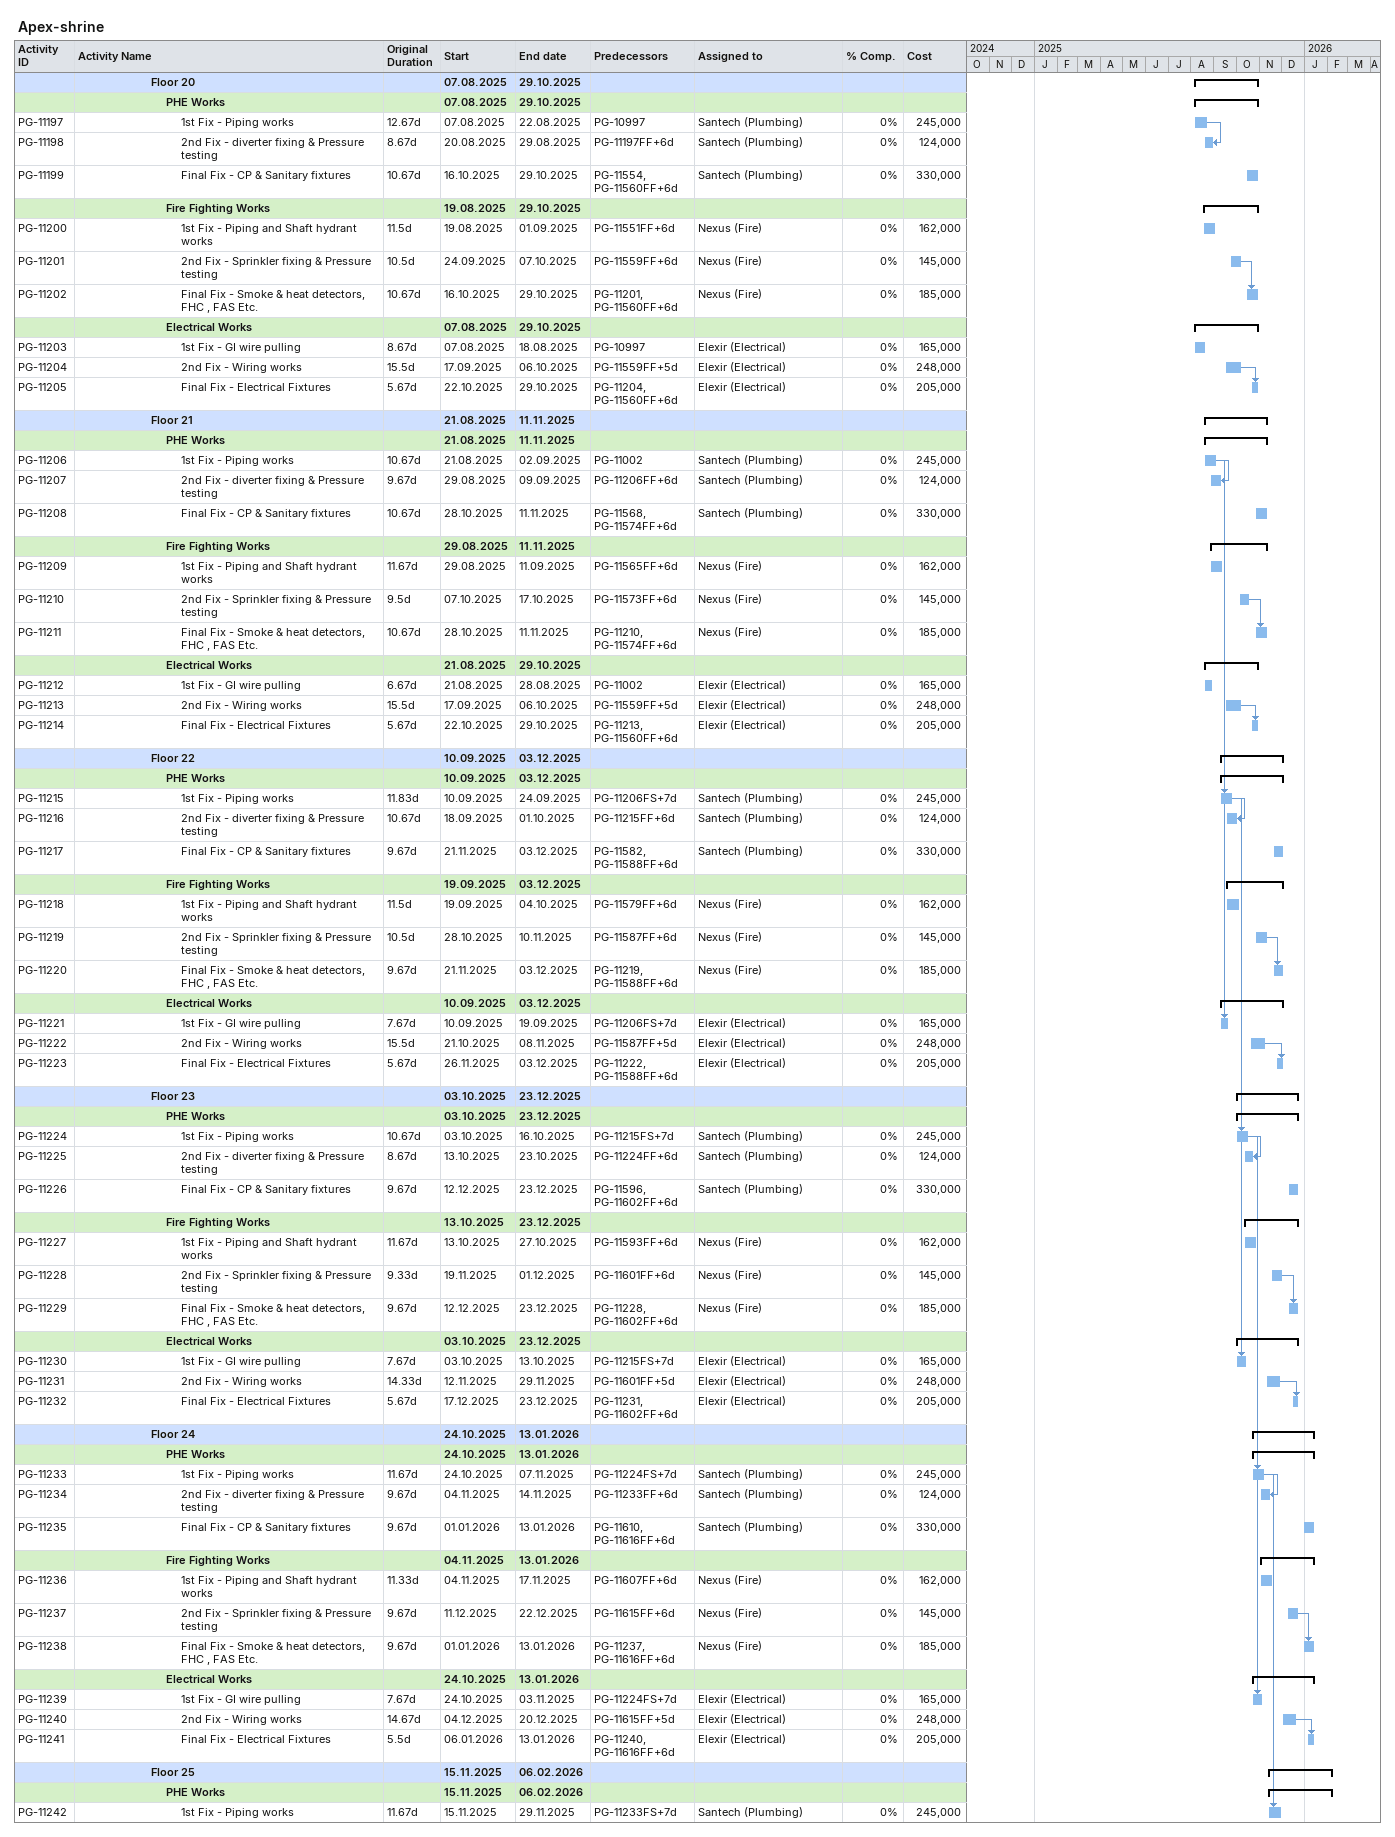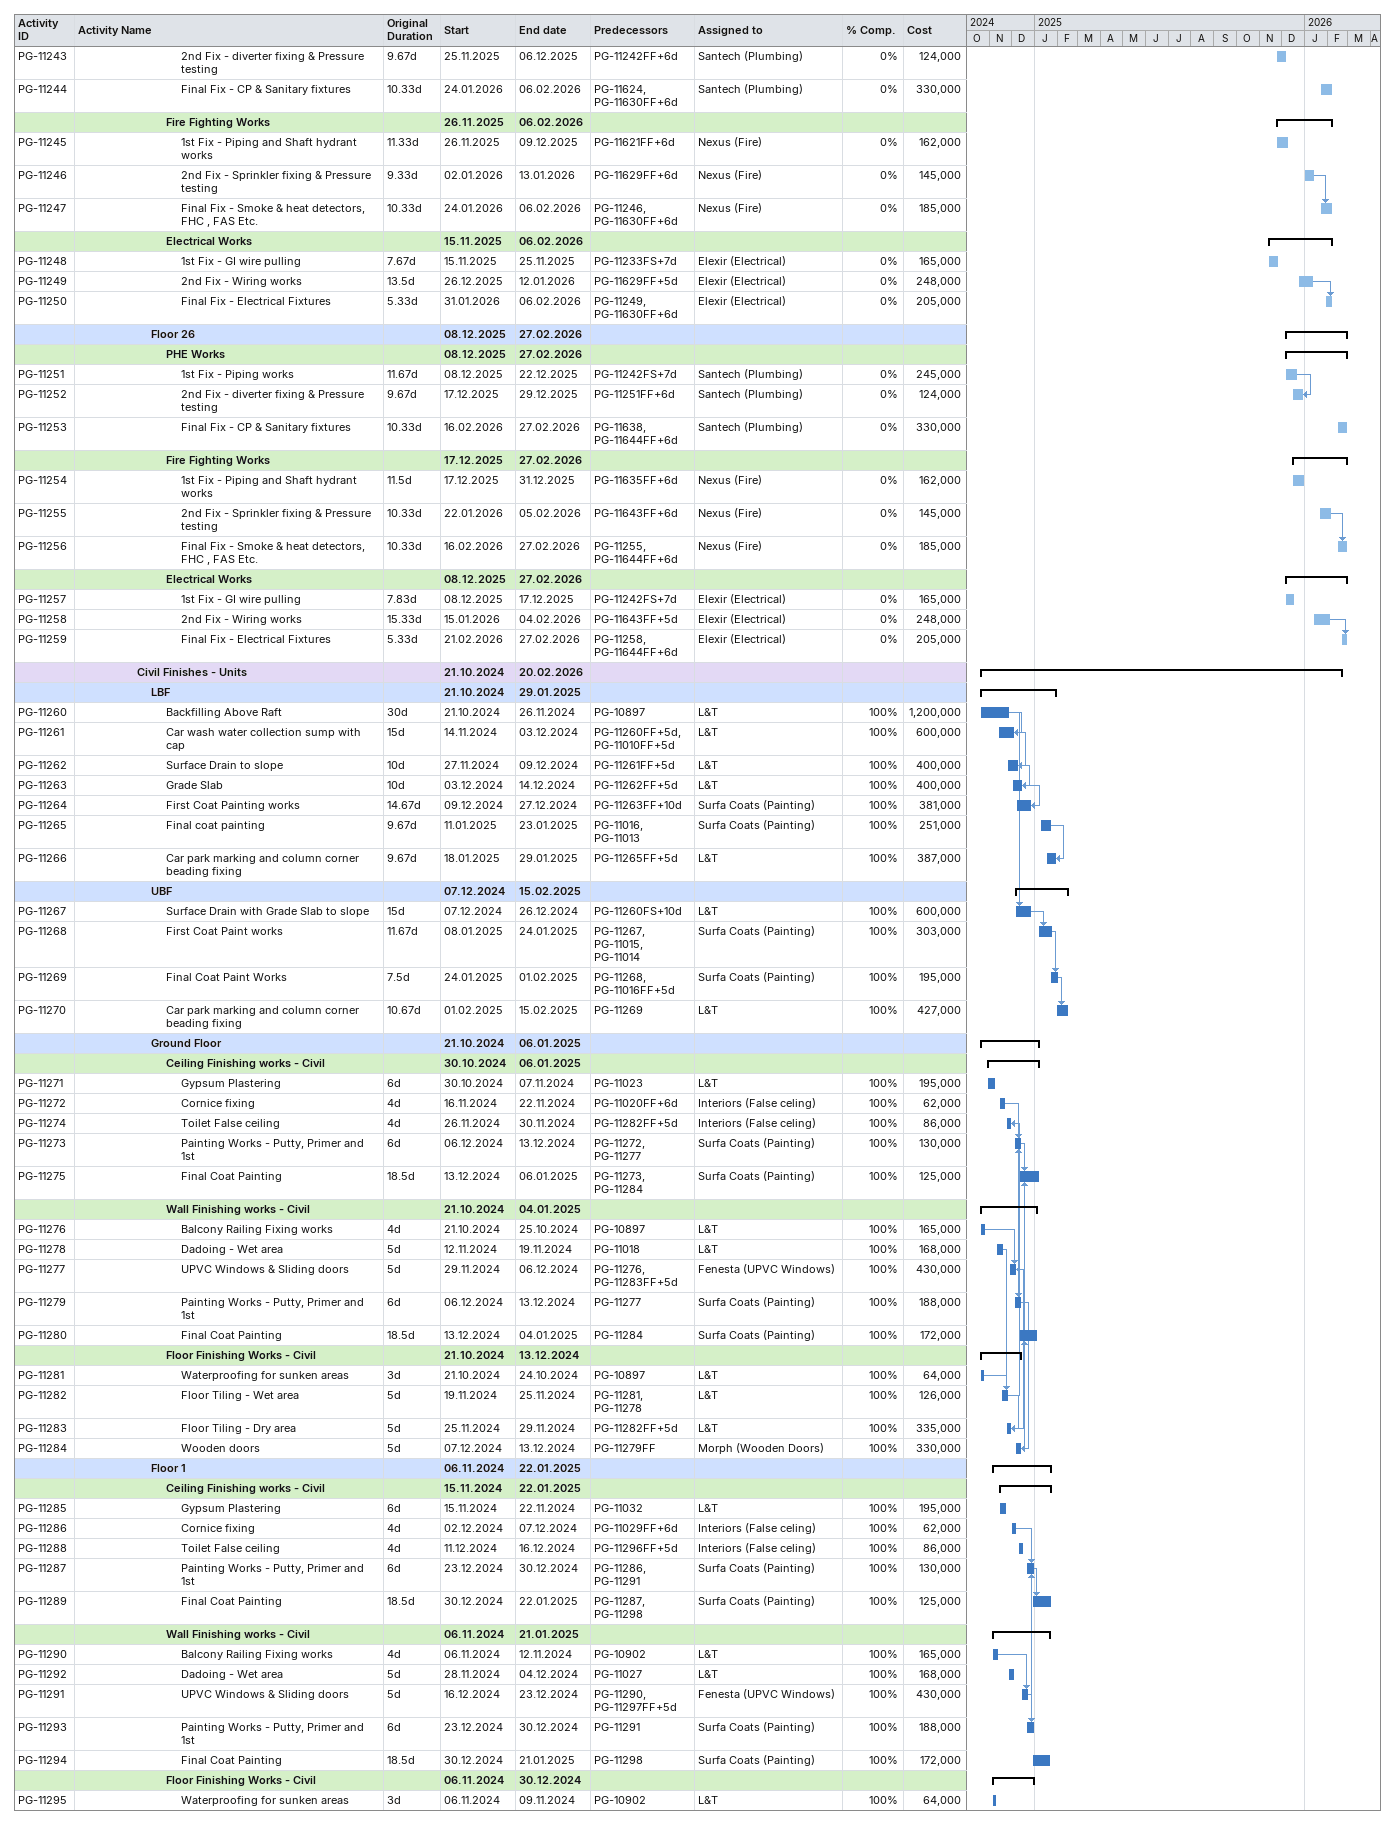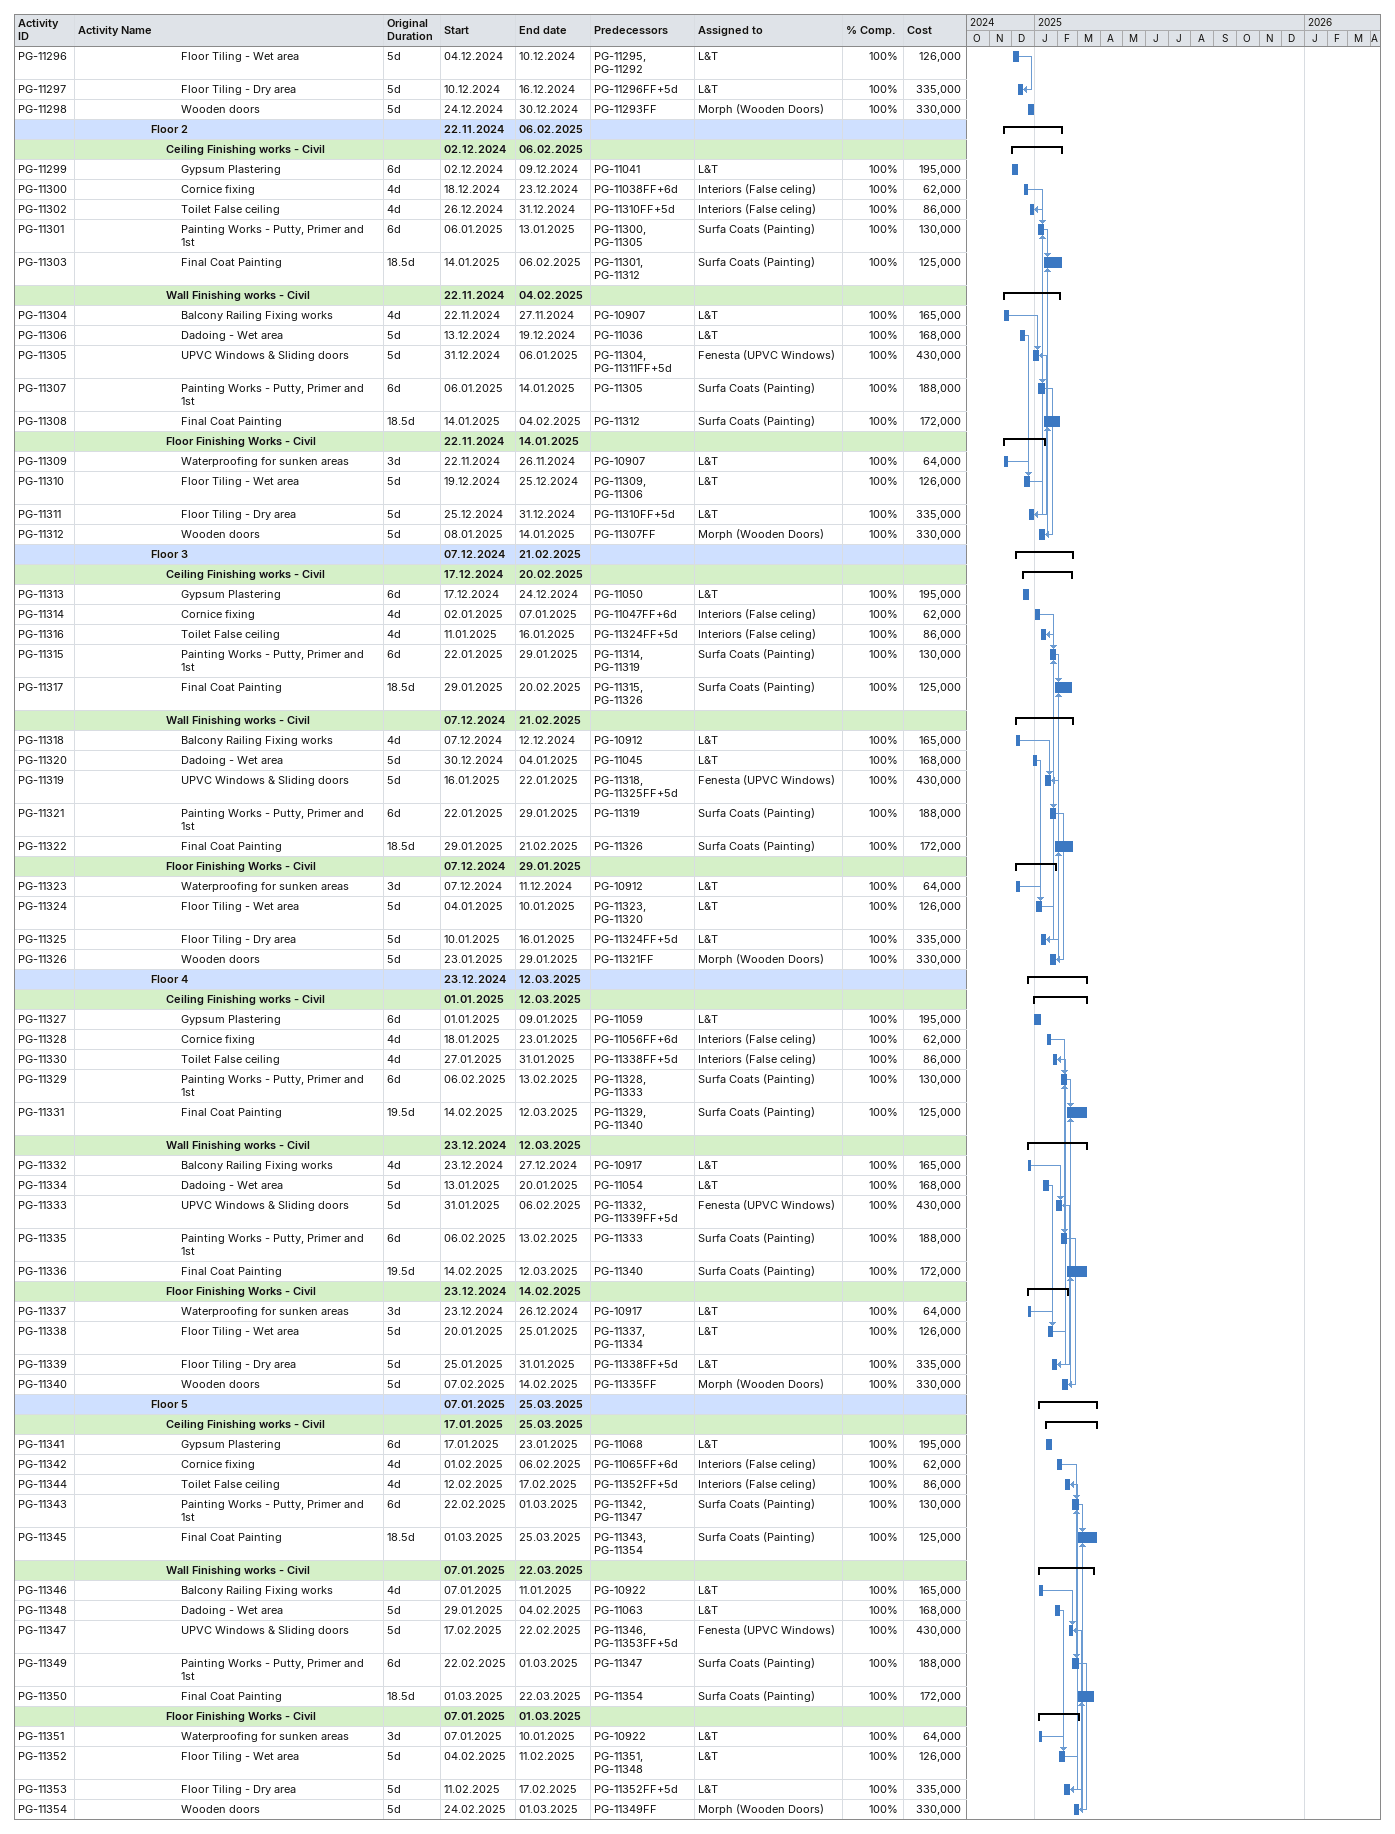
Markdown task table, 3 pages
Apex-shrine

| ID | Level | Task | Original duration | Start | Finish | Predecessors | Resources | % complete | Cost |
|---|---|---|---|---|---|---|---|---|---|
|  | 6 | **Floor 20** |  | 2025-08-07 | 2025-10-29 |  |  |  |  |
|  | 7 | **PHE Works** |  | 2025-08-07 | 2025-10-29 |  |  |  |  |
| PG-11197 | 8 | 1st Fix - Piping works | 12.67d | 2025-08-07 | 2025-08-22 | PG-10997 | Santech (Plumbing) | 0 | 245000 |
| PG-11198 | 8 | 2nd Fix - diverter fixing & Pressure testing | 8.67d | 2025-08-20 | 2025-08-29 | PG-11197FF+6d | Santech (Plumbing) | 0 | 124000 |
| PG-11199 | 8 | Final Fix - CP & Sanitary fixtures | 10.67d | 2025-10-16 | 2025-10-29 | PG-11554, PG-11560FF+6d | Santech (Plumbing) | 0 | 330000 |
|  | 7 | **Fire Fighting Works** |  | 2025-08-19 | 2025-10-29 |  |  |  |  |
| PG-11200 | 8 | 1st Fix - Piping and Shaft hydrant works | 11.5d | 2025-08-19 | 2025-09-01 | PG-11551FF+6d | Nexus (Fire) | 0 | 162000 |
| PG-11201 | 8 | 2nd Fix - Sprinkler fixing & Pressure testing | 10.5d | 2025-09-24 | 2025-10-07 | PG-11559FF+6d | Nexus (Fire) | 0 | 145000 |
| PG-11202 | 8 | Final Fix - Smoke & heat detectors, FHC , FAS Etc. | 10.67d | 2025-10-16 | 2025-10-29 | PG-11201, PG-11560FF+6d | Nexus (Fire) | 0 | 185000 |
|  | 7 | **Electrical Works** |  | 2025-08-07 | 2025-10-29 |  |  |  |  |
| PG-11203 | 8 | 1st Fix - GI wire pulling | 8.67d | 2025-08-07 | 2025-08-18 | PG-10997 | Elexir (Electrical) | 0 | 165000 |
| PG-11204 | 8 | 2nd Fix - Wiring works | 15.5d | 2025-09-17 | 2025-10-06 | PG-11559FF+5d | Elexir (Electrical) | 0 | 248000 |
| PG-11205 | 8 | Final Fix - Electrical Fixtures | 5.67d | 2025-10-22 | 2025-10-29 | PG-11204, PG-11560FF+6d | Elexir (Electrical) | 0 | 205000 |
|  | 6 | **Floor 21** |  | 2025-08-21 | 2025-11-11 |  |  |  |  |
|  | 7 | **PHE Works** |  | 2025-08-21 | 2025-11-11 |  |  |  |  |
| PG-11206 | 8 | 1st Fix - Piping works | 10.67d | 2025-08-21 | 2025-09-02 | PG-11002 | Santech (Plumbing) | 0 | 245000 |
| PG-11207 | 8 | 2nd Fix - diverter fixing & Pressure testing | 9.67d | 2025-08-29 | 2025-09-09 | PG-11206FF+6d | Santech (Plumbing) | 0 | 124000 |
| PG-11208 | 8 | Final Fix - CP & Sanitary fixtures | 10.67d | 2025-10-28 | 2025-11-11 | PG-11568, PG-11574FF+6d | Santech (Plumbing) | 0 | 330000 |
|  | 7 | **Fire Fighting Works** |  | 2025-08-29 | 2025-11-11 |  |  |  |  |
| PG-11209 | 8 | 1st Fix - Piping and Shaft hydrant works | 11.67d | 2025-08-29 | 2025-09-11 | PG-11565FF+6d | Nexus (Fire) | 0 | 162000 |
| PG-11210 | 8 | 2nd Fix - Sprinkler fixing & Pressure testing | 9.5d | 2025-10-07 | 2025-10-17 | PG-11573FF+6d | Nexus (Fire) | 0 | 145000 |
| PG-11211 | 8 | Final Fix - Smoke & heat detectors, FHC , FAS Etc. | 10.67d | 2025-10-28 | 2025-11-11 | PG-11210, PG-11574FF+6d | Nexus (Fire) | 0 | 185000 |
|  | 7 | **Electrical Works** |  | 2025-08-21 | 2025-10-29 |  |  |  |  |
| PG-11212 | 8 | 1st Fix - GI wire pulling | 6.67d | 2025-08-21 | 2025-08-28 | PG-11002 | Elexir (Electrical) | 0 | 165000 |
| PG-11213 | 8 | 2nd Fix - Wiring works | 15.5d | 2025-09-17 | 2025-10-06 | PG-11559FF+5d | Elexir (Electrical) | 0 | 248000 |
| PG-11214 | 8 | Final Fix - Electrical Fixtures | 5.67d | 2025-10-22 | 2025-10-29 | PG-11213, PG-11560FF+6d | Elexir (Electrical) | 0 | 205000 |
|  | 6 | **Floor 22** |  | 2025-09-10 | 2025-12-03 |  |  |  |  |
|  | 7 | **PHE Works** |  | 2025-09-10 | 2025-12-03 |  |  |  |  |
| PG-11215 | 8 | 1st Fix - Piping works | 11.83d | 2025-09-10 | 2025-09-24 | PG-11206FS+7d | Santech (Plumbing) | 0 | 245000 |
| PG-11216 | 8 | 2nd Fix - diverter fixing & Pressure testing | 10.67d | 2025-09-18 | 2025-10-01 | PG-11215FF+6d | Santech (Plumbing) | 0 | 124000 |
| PG-11217 | 8 | Final Fix - CP & Sanitary fixtures | 9.67d | 2025-11-21 | 2025-12-03 | PG-11582, PG-11588FF+6d | Santech (Plumbing) | 0 | 330000 |
|  | 7 | **Fire Fighting Works** |  | 2025-09-19 | 2025-12-03 |  |  |  |  |
| PG-11218 | 8 | 1st Fix - Piping and Shaft hydrant works | 11.5d | 2025-09-19 | 2025-10-04 | PG-11579FF+6d | Nexus (Fire) | 0 | 162000 |
| PG-11219 | 8 | 2nd Fix - Sprinkler fixing & Pressure testing | 10.5d | 2025-10-28 | 2025-11-10 | PG-11587FF+6d | Nexus (Fire) | 0 | 145000 |
| PG-11220 | 8 | Final Fix - Smoke & heat detectors, FHC , FAS Etc. | 9.67d | 2025-11-21 | 2025-12-03 | PG-11219, PG-11588FF+6d | Nexus (Fire) | 0 | 185000 |
|  | 7 | **Electrical Works** |  | 2025-09-10 | 2025-12-03 |  |  |  |  |
| PG-11221 | 8 | 1st Fix - GI wire pulling | 7.67d | 2025-09-10 | 2025-09-19 | PG-11206FS+7d | Elexir (Electrical) | 0 | 165000 |
| PG-11222 | 8 | 2nd Fix - Wiring works | 15.5d | 2025-10-21 | 2025-11-08 | PG-11587FF+5d | Elexir (Electrical) | 0 | 248000 |
| PG-11223 | 8 | Final Fix - Electrical Fixtures | 5.67d | 2025-11-26 | 2025-12-03 | PG-11222, PG-11588FF+6d | Elexir (Electrical) | 0 | 205000 |
|  | 6 | **Floor 23** |  | 2025-10-03 | 2025-12-23 |  |  |  |  |
|  | 7 | **PHE Works** |  | 2025-10-03 | 2025-12-23 |  |  |  |  |
| PG-11224 | 8 | 1st Fix - Piping works | 10.67d | 2025-10-03 | 2025-10-16 | PG-11215FS+7d | Santech (Plumbing) | 0 | 245000 |
| PG-11225 | 8 | 2nd Fix - diverter fixing & Pressure testing | 8.67d | 2025-10-13 | 2025-10-23 | PG-11224FF+6d | Santech (Plumbing) | 0 | 124000 |
| PG-11226 | 8 | Final Fix - CP & Sanitary fixtures | 9.67d | 2025-12-12 | 2025-12-23 | PG-11596, PG-11602FF+6d | Santech (Plumbing) | 0 | 330000 |
|  | 7 | **Fire Fighting Works** |  | 2025-10-13 | 2025-12-23 |  |  |  |  |
| PG-11227 | 8 | 1st Fix - Piping and Shaft hydrant works | 11.67d | 2025-10-13 | 2025-10-27 | PG-11593FF+6d | Nexus (Fire) | 0 | 162000 |
| PG-11228 | 8 | 2nd Fix - Sprinkler fixing & Pressure testing | 9.33d | 2025-11-19 | 2025-12-01 | PG-11601FF+6d | Nexus (Fire) | 0 | 145000 |
| PG-11229 | 8 | Final Fix - Smoke & heat detectors, FHC , FAS Etc. | 9.67d | 2025-12-12 | 2025-12-23 | PG-11228, PG-11602FF+6d | Nexus (Fire) | 0 | 185000 |
|  | 7 | **Electrical Works** |  | 2025-10-03 | 2025-12-23 |  |  |  |  |
| PG-11230 | 8 | 1st Fix - GI wire pulling | 7.67d | 2025-10-03 | 2025-10-13 | PG-11215FS+7d | Elexir (Electrical) | 0 | 165000 |
| PG-11231 | 8 | 2nd Fix - Wiring works | 14.33d | 2025-11-12 | 2025-11-29 | PG-11601FF+5d | Elexir (Electrical) | 0 | 248000 |
| PG-11232 | 8 | Final Fix - Electrical Fixtures | 5.67d | 2025-12-17 | 2025-12-23 | PG-11231, PG-11602FF+6d | Elexir (Electrical) | 0 | 205000 |
|  | 6 | **Floor 24** |  | 2025-10-24 | 2026-01-13 |  |  |  |  |
|  | 7 | **PHE Works** |  | 2025-10-24 | 2026-01-13 |  |  |  |  |
| PG-11233 | 8 | 1st Fix - Piping works | 11.67d | 2025-10-24 | 2025-11-07 | PG-11224FS+7d | Santech (Plumbing) | 0 | 245000 |
| PG-11234 | 8 | 2nd Fix - diverter fixing & Pressure testing | 9.67d | 2025-11-04 | 2025-11-14 | PG-11233FF+6d | Santech (Plumbing) | 0 | 124000 |
| PG-11235 | 8 | Final Fix - CP & Sanitary fixtures | 9.67d | 2026-01-01 | 2026-01-13 | PG-11610, PG-11616FF+6d | Santech (Plumbing) | 0 | 330000 |
|  | 7 | **Fire Fighting Works** |  | 2025-11-04 | 2026-01-13 |  |  |  |  |
| PG-11236 | 8 | 1st Fix - Piping and Shaft hydrant works | 11.33d | 2025-11-04 | 2025-11-17 | PG-11607FF+6d | Nexus (Fire) | 0 | 162000 |
| PG-11237 | 8 | 2nd Fix - Sprinkler fixing & Pressure testing | 9.67d | 2025-12-11 | 2025-12-22 | PG-11615FF+6d | Nexus (Fire) | 0 | 145000 |
| PG-11238 | 8 | Final Fix - Smoke & heat detectors, FHC , FAS Etc. | 9.67d | 2026-01-01 | 2026-01-13 | PG-11237, PG-11616FF+6d | Nexus (Fire) | 0 | 185000 |
|  | 7 | **Electrical Works** |  | 2025-10-24 | 2026-01-13 |  |  |  |  |
| PG-11239 | 8 | 1st Fix - GI wire pulling | 7.67d | 2025-10-24 | 2025-11-03 | PG-11224FS+7d | Elexir (Electrical) | 0 | 165000 |
| PG-11240 | 8 | 2nd Fix - Wiring works | 14.67d | 2025-12-04 | 2025-12-20 | PG-11615FF+5d | Elexir (Electrical) | 0 | 248000 |
| PG-11241 | 8 | Final Fix - Electrical Fixtures | 5.5d | 2026-01-06 | 2026-01-13 | PG-11240, PG-11616FF+6d | Elexir (Electrical) | 0 | 205000 |
|  | 6 | **Floor 25** |  | 2025-11-15 | 2026-02-06 |  |  |  |  |
|  | 7 | **PHE Works** |  | 2025-11-15 | 2026-02-06 |  |  |  |  |
| PG-11242 | 8 | 1st Fix - Piping works | 11.67d | 2025-11-15 | 2025-11-29 | PG-11233FS+7d | Santech (Plumbing) | 0 | 245000 |
| PG-11243 | 8 | 2nd Fix - diverter fixing & Pressure testing | 9.67d | 2025-11-25 | 2025-12-06 | PG-11242FF+6d | Santech (Plumbing) | 0 | 124000 |
| PG-11244 | 8 | Final Fix - CP & Sanitary fixtures | 10.33d | 2026-01-24 | 2026-02-06 | PG-11624, PG-11630FF+6d | Santech (Plumbing) | 0 | 330000 |
|  | 7 | **Fire Fighting Works** |  | 2025-11-26 | 2026-02-06 |  |  |  |  |
| PG-11245 | 8 | 1st Fix - Piping and Shaft hydrant works | 11.33d | 2025-11-26 | 2025-12-09 | PG-11621FF+6d | Nexus (Fire) | 0 | 162000 |
| PG-11246 | 8 | 2nd Fix - Sprinkler fixing & Pressure testing | 9.33d | 2026-01-02 | 2026-01-13 | PG-11629FF+6d | Nexus (Fire) | 0 | 145000 |
| PG-11247 | 8 | Final Fix - Smoke & heat detectors, FHC , FAS Etc. | 10.33d | 2026-01-24 | 2026-02-06 | PG-11246, PG-11630FF+6d | Nexus (Fire) | 0 | 185000 |
|  | 7 | **Electrical Works** |  | 2025-11-15 | 2026-02-06 |  |  |  |  |
| PG-11248 | 8 | 1st Fix - GI wire pulling | 7.67d | 2025-11-15 | 2025-11-25 | PG-11233FS+7d | Elexir (Electrical) | 0 | 165000 |
| PG-11249 | 8 | 2nd Fix - Wiring works | 13.5d | 2025-12-26 | 2026-01-12 | PG-11629FF+5d | Elexir (Electrical) | 0 | 248000 |
| PG-11250 | 8 | Final Fix - Electrical Fixtures | 5.33d | 2026-01-31 | 2026-02-06 | PG-11249, PG-11630FF+6d | Elexir (Electrical) | 0 | 205000 |
|  | 6 | **Floor 26** |  | 2025-12-08 | 2026-02-27 |  |  |  |  |
|  | 7 | **PHE Works** |  | 2025-12-08 | 2026-02-27 |  |  |  |  |
| PG-11251 | 8 | 1st Fix - Piping works | 11.67d | 2025-12-08 | 2025-12-22 | PG-11242FS+7d | Santech (Plumbing) | 0 | 245000 |
| PG-11252 | 8 | 2nd Fix - diverter fixing & Pressure testing | 9.67d | 2025-12-17 | 2025-12-29 | PG-11251FF+6d | Santech (Plumbing) | 0 | 124000 |
| PG-11253 | 8 | Final Fix - CP & Sanitary fixtures | 10.33d | 2026-02-16 | 2026-02-27 | PG-11638, PG-11644FF+6d | Santech (Plumbing) | 0 | 330000 |
|  | 7 | **Fire Fighting Works** |  | 2025-12-17 | 2026-02-27 |  |  |  |  |
| PG-11254 | 8 | 1st Fix - Piping and Shaft hydrant works | 11.5d | 2025-12-17 | 2025-12-31 | PG-11635FF+6d | Nexus (Fire) | 0 | 162000 |
| PG-11255 | 8 | 2nd Fix - Sprinkler fixing & Pressure testing | 10.33d | 2026-01-22 | 2026-02-05 | PG-11643FF+6d | Nexus (Fire) | 0 | 145000 |
| PG-11256 | 8 | Final Fix - Smoke & heat detectors, FHC , FAS Etc. | 10.33d | 2026-02-16 | 2026-02-27 | PG-11255, PG-11644FF+6d | Nexus (Fire) | 0 | 185000 |
|  | 7 | **Electrical Works** |  | 2025-12-08 | 2026-02-27 |  |  |  |  |
| PG-11257 | 8 | 1st Fix - GI wire pulling | 7.83d | 2025-12-08 | 2025-12-17 | PG-11242FS+7d | Elexir (Electrical) | 0 | 165000 |
| PG-11258 | 8 | 2nd Fix - Wiring works | 15.33d | 2026-01-15 | 2026-02-04 | PG-11643FF+5d | Elexir (Electrical) | 0 | 248000 |
| PG-11259 | 8 | Final Fix - Electrical Fixtures | 5.33d | 2026-02-21 | 2026-02-27 | PG-11258, PG-11644FF+6d | Elexir (Electrical) | 0 | 205000 |
|  | 5 | **Civil Finishes - Units** |  | 2024-10-21 | 2026-02-20 |  |  |  |  |
|  | 6 | **LBF** |  | 2024-10-21 | 2025-01-29 |  |  |  |  |
| PG-11260 | 7 | Backfilling Above Raft | 30d | 2024-10-21 | 2024-11-26 | PG-10897 | L&T | 100 | 1200000 |
| PG-11261 | 7 | Car wash water collection sump with cap | 15d | 2024-11-14 | 2024-12-03 | PG-11260FF+5d, PG-11010FF+5d | L&T | 100 | 600000 |
| PG-11262 | 7 | Surface Drain to slope | 10d | 2024-11-27 | 2024-12-09 | PG-11261FF+5d | L&T | 100 | 400000 |
| PG-11263 | 7 | Grade Slab | 10d | 2024-12-03 | 2024-12-14 | PG-11262FF+5d | L&T | 100 | 400000 |
| PG-11264 | 7 | First Coat Painting works | 14.67d | 2024-12-09 | 2024-12-27 | PG-11263FF+10d | Surfa Coats (Painting) | 100 | 381000 |
| PG-11265 | 7 | Final coat painting | 9.67d | 2025-01-11 | 2025-01-23 | PG-11016, PG-11013 | Surfa Coats (Painting) | 100 | 251000 |
| PG-11266 | 7 | Car park marking and column corner beading fixing | 9.67d | 2025-01-18 | 2025-01-29 | PG-11265FF+5d | L&T | 100 | 387000 |
|  | 6 | **UBF** |  | 2024-12-07 | 2025-02-15 |  |  |  |  |
| PG-11267 | 7 | Surface Drain with Grade Slab to slope | 15d | 2024-12-07 | 2024-12-26 | PG-11260FS+10d | L&T | 100 | 600000 |
| PG-11268 | 7 | First Coat Paint works | 11.67d | 2025-01-08 | 2025-01-24 | PG-11267, PG-11015, PG-11014 | Surfa Coats (Painting) | 100 | 303000 |
| PG-11269 | 7 | Final Coat Paint Works | 7.5d | 2025-01-24 | 2025-02-01 | PG-11268, PG-11016FF+5d | Surfa Coats (Painting) | 100 | 195000 |
| PG-11270 | 7 | Car park marking and column corner beading fixing | 10.67d | 2025-02-01 | 2025-02-15 | PG-11269 | L&T | 100 | 427000 |
|  | 6 | **Ground Floor** |  | 2024-10-21 | 2025-01-06 |  |  |  |  |
|  | 7 | **Ceiling Finishing works - Civil** |  | 2024-10-30 | 2025-01-06 |  |  |  |  |
| PG-11271 | 8 | Gypsum Plastering | 6d | 2024-10-30 | 2024-11-07 | PG-11023 | L&T | 100 | 195000 |
| PG-11272 | 8 | Cornice fixing | 4d | 2024-11-16 | 2024-11-22 | PG-11020FF+6d | Interiors (False celing) | 100 | 62000 |
| PG-11274 | 8 | Toilet False ceiling | 4d | 2024-11-26 | 2024-11-30 | PG-11282FF+5d | Interiors (False celing) | 100 | 86000 |
| PG-11273 | 8 | Painting Works - Putty, Primer and 1st | 6d | 2024-12-06 | 2024-12-13 | PG-11272, PG-11277 | Surfa Coats (Painting) | 100 | 130000 |
| PG-11275 | 8 | Final Coat Painting | 18.5d | 2024-12-13 | 2025-01-06 | PG-11273, PG-11284 | Surfa Coats (Painting) | 100 | 125000 |
|  | 7 | **Wall Finishing works - Civil** |  | 2024-10-21 | 2025-01-04 |  |  |  |  |
| PG-11276 | 8 | Balcony Railing Fixing works | 4d | 2024-10-21 | 2024-10-25 | PG-10897 | L&T | 100 | 165000 |
| PG-11278 | 8 | Dadoing - Wet area | 5d | 2024-11-12 | 2024-11-19 | PG-11018 | L&T | 100 | 168000 |
| PG-11277 | 8 | UPVC Windows & Sliding doors | 5d | 2024-11-29 | 2024-12-06 | PG-11276, PG-11283FF+5d | Fenesta (UPVC Windows) | 100 | 430000 |
| PG-11279 | 8 | Painting Works - Putty, Primer and 1st | 6d | 2024-12-06 | 2024-12-13 | PG-11277 | Surfa Coats (Painting) | 100 | 188000 |
| PG-11280 | 8 | Final Coat Painting | 18.5d | 2024-12-13 | 2025-01-04 | PG-11284 | Surfa Coats (Painting) | 100 | 172000 |
|  | 7 | **Floor Finishing Works - Civil** |  | 2024-10-21 | 2024-12-13 |  |  |  |  |
| PG-11281 | 8 | Waterproofing for sunken areas | 3d | 2024-10-21 | 2024-10-24 | PG-10897 | L&T | 100 | 64000 |
| PG-11282 | 8 | Floor Tiling - Wet area | 5d | 2024-11-19 | 2024-11-25 | PG-11281, PG-11278 | L&T | 100 | 126000 |
| PG-11283 | 8 | Floor Tiling - Dry area | 5d | 2024-11-25 | 2024-11-29 | PG-11282FF+5d | L&T | 100 | 335000 |
| PG-11284 | 8 | Wooden doors | 5d | 2024-12-07 | 2024-12-13 | PG-11279FF | Morph (Wooden Doors) | 100 | 330000 |
|  | 6 | **Floor 1** |  | 2024-11-06 | 2025-01-22 |  |  |  |  |
|  | 7 | **Ceiling Finishing works - Civil** |  | 2024-11-15 | 2025-01-22 |  |  |  |  |
| PG-11285 | 8 | Gypsum Plastering | 6d | 2024-11-15 | 2024-11-22 | PG-11032 | L&T | 100 | 195000 |
| PG-11286 | 8 | Cornice fixing | 4d | 2024-12-02 | 2024-12-07 | PG-11029FF+6d | Interiors (False celing) | 100 | 62000 |
| PG-11288 | 8 | Toilet False ceiling | 4d | 2024-12-11 | 2024-12-16 | PG-11296FF+5d | Interiors (False celing) | 100 | 86000 |
| PG-11287 | 8 | Painting Works - Putty, Primer and 1st | 6d | 2024-12-23 | 2024-12-30 | PG-11286, PG-11291 | Surfa Coats (Painting) | 100 | 130000 |
| PG-11289 | 8 | Final Coat Painting | 18.5d | 2024-12-30 | 2025-01-22 | PG-11287, PG-11298 | Surfa Coats (Painting) | 100 | 125000 |
|  | 7 | **Wall Finishing works - Civil** |  | 2024-11-06 | 2025-01-21 |  |  |  |  |
| PG-11290 | 8 | Balcony Railing Fixing works | 4d | 2024-11-06 | 2024-11-12 | PG-10902 | L&T | 100 | 165000 |
| PG-11292 | 8 | Dadoing - Wet area | 5d | 2024-11-28 | 2024-12-04 | PG-11027 | L&T | 100 | 168000 |
| PG-11291 | 8 | UPVC Windows & Sliding doors | 5d | 2024-12-16 | 2024-12-23 | PG-11290, PG-11297FF+5d | Fenesta (UPVC Windows) | 100 | 430000 |
| PG-11293 | 8 | Painting Works - Putty, Primer and 1st | 6d | 2024-12-23 | 2024-12-30 | PG-11291 | Surfa Coats (Painting) | 100 | 188000 |
| PG-11294 | 8 | Final Coat Painting | 18.5d | 2024-12-30 | 2025-01-21 | PG-11298 | Surfa Coats (Painting) | 100 | 172000 |
|  | 7 | **Floor Finishing Works - Civil** |  | 2024-11-06 | 2024-12-30 |  |  |  |  |
| PG-11295 | 8 | Waterproofing for sunken areas | 3d | 2024-11-06 | 2024-11-09 | PG-10902 | L&T | 100 | 64000 |
| PG-11296 | 8 | Floor Tiling - Wet area | 5d | 2024-12-04 | 2024-12-10 | PG-11295, PG-11292 | L&T | 100 | 126000 |
| PG-11297 | 8 | Floor Tiling - Dry area | 5d | 2024-12-10 | 2024-12-16 | PG-11296FF+5d | L&T | 100 | 335000 |
| PG-11298 | 8 | Wooden doors | 5d | 2024-12-24 | 2024-12-30 | PG-11293FF | Morph (Wooden Doors) | 100 | 330000 |
|  | 6 | **Floor 2** |  | 2024-11-22 | 2025-02-06 |  |  |  |  |
|  | 7 | **Ceiling Finishing works - Civil** |  | 2024-12-02 | 2025-02-06 |  |  |  |  |
| PG-11299 | 8 | Gypsum Plastering | 6d | 2024-12-02 | 2024-12-09 | PG-11041 | L&T | 100 | 195000 |
| PG-11300 | 8 | Cornice fixing | 4d | 2024-12-18 | 2024-12-23 | PG-11038FF+6d | Interiors (False celing) | 100 | 62000 |
| PG-11302 | 8 | Toilet False ceiling | 4d | 2024-12-26 | 2024-12-31 | PG-11310FF+5d | Interiors (False celing) | 100 | 86000 |
| PG-11301 | 8 | Painting Works - Putty, Primer and 1st | 6d | 2025-01-06 | 2025-01-13 | PG-11300, PG-11305 | Surfa Coats (Painting) | 100 | 130000 |
| PG-11303 | 8 | Final Coat Painting | 18.5d | 2025-01-14 | 2025-02-06 | PG-11301, PG-11312 | Surfa Coats (Painting) | 100 | 125000 |
|  | 7 | **Wall Finishing works - Civil** |  | 2024-11-22 | 2025-02-04 |  |  |  |  |
| PG-11304 | 8 | Balcony Railing Fixing works | 4d | 2024-11-22 | 2024-11-27 | PG-10907 | L&T | 100 | 165000 |
| PG-11306 | 8 | Dadoing - Wet area | 5d | 2024-12-13 | 2024-12-19 | PG-11036 | L&T | 100 | 168000 |
| PG-11305 | 8 | UPVC Windows & Sliding doors | 5d | 2024-12-31 | 2025-01-06 | PG-11304, PG-11311FF+5d | Fenesta (UPVC Windows) | 100 | 430000 |
| PG-11307 | 8 | Painting Works - Putty, Primer and 1st | 6d | 2025-01-06 | 2025-01-14 | PG-11305 | Surfa Coats (Painting) | 100 | 188000 |
| PG-11308 | 8 | Final Coat Painting | 18.5d | 2025-01-14 | 2025-02-04 | PG-11312 | Surfa Coats (Painting) | 100 | 172000 |
|  | 7 | **Floor Finishing Works - Civil** |  | 2024-11-22 | 2025-01-14 |  |  |  |  |
| PG-11309 | 8 | Waterproofing for sunken areas | 3d | 2024-11-22 | 2024-11-26 | PG-10907 | L&T | 100 | 64000 |
| PG-11310 | 8 | Floor Tiling - Wet area | 5d | 2024-12-19 | 2024-12-25 | PG-11309, PG-11306 | L&T | 100 | 126000 |
| PG-11311 | 8 | Floor Tiling - Dry area | 5d | 2024-12-25 | 2024-12-31 | PG-11310FF+5d | L&T | 100 | 335000 |
| PG-11312 | 8 | Wooden doors | 5d | 2025-01-08 | 2025-01-14 | PG-11307FF | Morph (Wooden Doors) | 100 | 330000 |
|  | 6 | **Floor 3** |  | 2024-12-07 | 2025-02-21 |  |  |  |  |
|  | 7 | **Ceiling Finishing works - Civil** |  | 2024-12-17 | 2025-02-20 |  |  |  |  |
| PG-11313 | 8 | Gypsum Plastering | 6d | 2024-12-17 | 2024-12-24 | PG-11050 | L&T | 100 | 195000 |
| PG-11314 | 8 | Cornice fixing | 4d | 2025-01-02 | 2025-01-07 | PG-11047FF+6d | Interiors (False celing) | 100 | 62000 |
| PG-11316 | 8 | Toilet False ceiling | 4d | 2025-01-11 | 2025-01-16 | PG-11324FF+5d | Interiors (False celing) | 100 | 86000 |
| PG-11315 | 8 | Painting Works - Putty, Primer and 1st | 6d | 2025-01-22 | 2025-01-29 | PG-11314, PG-11319 | Surfa Coats (Painting) | 100 | 130000 |
| PG-11317 | 8 | Final Coat Painting | 18.5d | 2025-01-29 | 2025-02-20 | PG-11315, PG-11326 | Surfa Coats (Painting) | 100 | 125000 |
|  | 7 | **Wall Finishing works - Civil** |  | 2024-12-07 | 2025-02-21 |  |  |  |  |
| PG-11318 | 8 | Balcony Railing Fixing works | 4d | 2024-12-07 | 2024-12-12 | PG-10912 | L&T | 100 | 165000 |
| PG-11320 | 8 | Dadoing - Wet area | 5d | 2024-12-30 | 2025-01-04 | PG-11045 | L&T | 100 | 168000 |
| PG-11319 | 8 | UPVC Windows & Sliding doors | 5d | 2025-01-16 | 2025-01-22 | PG-11318, PG-11325FF+5d | Fenesta (UPVC Windows) | 100 | 430000 |
| PG-11321 | 8 | Painting Works - Putty, Primer and 1st | 6d | 2025-01-22 | 2025-01-29 | PG-11319 | Surfa Coats (Painting) | 100 | 188000 |
| PG-11322 | 8 | Final Coat Painting | 18.5d | 2025-01-29 | 2025-02-21 | PG-11326 | Surfa Coats (Painting) | 100 | 172000 |
|  | 7 | **Floor Finishing Works - Civil** |  | 2024-12-07 | 2025-01-29 |  |  |  |  |
| PG-11323 | 8 | Waterproofing for sunken areas | 3d | 2024-12-07 | 2024-12-11 | PG-10912 | L&T | 100 | 64000 |
| PG-11324 | 8 | Floor Tiling - Wet area | 5d | 2025-01-04 | 2025-01-10 | PG-11323, PG-11320 | L&T | 100 | 126000 |
| PG-11325 | 8 | Floor Tiling - Dry area | 5d | 2025-01-10 | 2025-01-16 | PG-11324FF+5d | L&T | 100 | 335000 |
| PG-11326 | 8 | Wooden doors | 5d | 2025-01-23 | 2025-01-29 | PG-11321FF | Morph (Wooden Doors) | 100 | 330000 |
|  | 6 | **Floor 4** |  | 2024-12-23 | 2025-03-12 |  |  |  |  |
|  | 7 | **Ceiling Finishing works - Civil** |  | 2025-01-01 | 2025-03-12 |  |  |  |  |
| PG-11327 | 8 | Gypsum Plastering | 6d | 2025-01-01 | 2025-01-09 | PG-11059 | L&T | 100 | 195000 |
| PG-11328 | 8 | Cornice fixing | 4d | 2025-01-18 | 2025-01-23 | PG-11056FF+6d | Interiors (False celing) | 100 | 62000 |
| PG-11330 | 8 | Toilet False ceiling | 4d | 2025-01-27 | 2025-01-31 | PG-11338FF+5d | Interiors (False celing) | 100 | 86000 |
| PG-11329 | 8 | Painting Works - Putty, Primer and 1st | 6d | 2025-02-06 | 2025-02-13 | PG-11328, PG-11333 | Surfa Coats (Painting) | 100 | 130000 |
| PG-11331 | 8 | Final Coat Painting | 19.5d | 2025-02-14 | 2025-03-12 | PG-11329, PG-11340 | Surfa Coats (Painting) | 100 | 125000 |
|  | 7 | **Wall Finishing works - Civil** |  | 2024-12-23 | 2025-03-12 |  |  |  |  |
| PG-11332 | 8 | Balcony Railing Fixing works | 4d | 2024-12-23 | 2024-12-27 | PG-10917 | L&T | 100 | 165000 |
| PG-11334 | 8 | Dadoing - Wet area | 5d | 2025-01-13 | 2025-01-20 | PG-11054 | L&T | 100 | 168000 |
| PG-11333 | 8 | UPVC Windows & Sliding doors | 5d | 2025-01-31 | 2025-02-06 | PG-11332, PG-11339FF+5d | Fenesta (UPVC Windows) | 100 | 430000 |
| PG-11335 | 8 | Painting Works - Putty, Primer and 1st | 6d | 2025-02-06 | 2025-02-13 | PG-11333 | Surfa Coats (Painting) | 100 | 188000 |
| PG-11336 | 8 | Final Coat Painting | 19.5d | 2025-02-14 | 2025-03-12 | PG-11340 | Surfa Coats (Painting) | 100 | 172000 |
|  | 7 | **Floor Finishing Works - Civil** |  | 2024-12-23 | 2025-02-14 |  |  |  |  |
| PG-11337 | 8 | Waterproofing for sunken areas | 3d | 2024-12-23 | 2024-12-26 | PG-10917 | L&T | 100 | 64000 |
| PG-11338 | 8 | Floor Tiling - Wet area | 5d | 2025-01-20 | 2025-01-25 | PG-11337, PG-11334 | L&T | 100 | 126000 |
| PG-11339 | 8 | Floor Tiling - Dry area | 5d | 2025-01-25 | 2025-01-31 | PG-11338FF+5d | L&T | 100 | 335000 |
| PG-11340 | 8 | Wooden doors | 5d | 2025-02-07 | 2025-02-14 | PG-11335FF | Morph (Wooden Doors) | 100 | 330000 |
|  | 6 | **Floor 5** |  | 2025-01-07 | 2025-03-25 |  |  |  |  |
|  | 7 | **Ceiling Finishing works - Civil** |  | 2025-01-17 | 2025-03-25 |  |  |  |  |
| PG-11341 | 8 | Gypsum Plastering | 6d | 2025-01-17 | 2025-01-23 | PG-11068 | L&T | 100 | 195000 |
| PG-11342 | 8 | Cornice fixing | 4d | 2025-02-01 | 2025-02-06 | PG-11065FF+6d | Interiors (False celing) | 100 | 62000 |
| PG-11344 | 8 | Toilet False ceiling | 4d | 2025-02-12 | 2025-02-17 | PG-11352FF+5d | Interiors (False celing) | 100 | 86000 |
| PG-11343 | 8 | Painting Works - Putty, Primer and 1st | 6d | 2025-02-22 | 2025-03-01 | PG-11342, PG-11347 | Surfa Coats (Painting) | 100 | 130000 |
| PG-11345 | 8 | Final Coat Painting | 18.5d | 2025-03-01 | 2025-03-25 | PG-11343, PG-11354 | Surfa Coats (Painting) | 100 | 125000 |
|  | 7 | **Wall Finishing works - Civil** |  | 2025-01-07 | 2025-03-22 |  |  |  |  |
| PG-11346 | 8 | Balcony Railing Fixing works | 4d | 2025-01-07 | 2025-01-11 | PG-10922 | L&T | 100 | 165000 |
| PG-11348 | 8 | Dadoing - Wet area | 5d | 2025-01-29 | 2025-02-04 | PG-11063 | L&T | 100 | 168000 |
| PG-11347 | 8 | UPVC Windows & Sliding doors | 5d | 2025-02-17 | 2025-02-22 | PG-11346, PG-11353FF+5d | Fenesta (UPVC Windows) | 100 | 430000 |
| PG-11349 | 8 | Painting Works - Putty, Primer and 1st | 6d | 2025-02-22 | 2025-03-01 | PG-11347 | Surfa Coats (Painting) | 100 | 188000 |
| PG-11350 | 8 | Final Coat Painting | 18.5d | 2025-03-01 | 2025-03-22 | PG-11354 | Surfa Coats (Painting) | 100 | 172000 |
|  | 7 | **Floor Finishing Works - Civil** |  | 2025-01-07 | 2025-03-01 |  |  |  |  |
| PG-11351 | 8 | Waterproofing for sunken areas | 3d | 2025-01-07 | 2025-01-10 | PG-10922 | L&T | 100 | 64000 |
| PG-11352 | 8 | Floor Tiling - Wet area | 5d | 2025-02-04 | 2025-02-11 | PG-11351, PG-11348 | L&T | 100 | 126000 |
| PG-11353 | 8 | Floor Tiling - Dry area | 5d | 2025-02-11 | 2025-02-17 | PG-11352FF+5d | L&T | 100 | 335000 |
| PG-11354 | 8 | Wooden doors | 5d | 2025-02-24 | 2025-03-01 | PG-11349FF | Morph (Wooden Doors) | 100 | 330000 |
